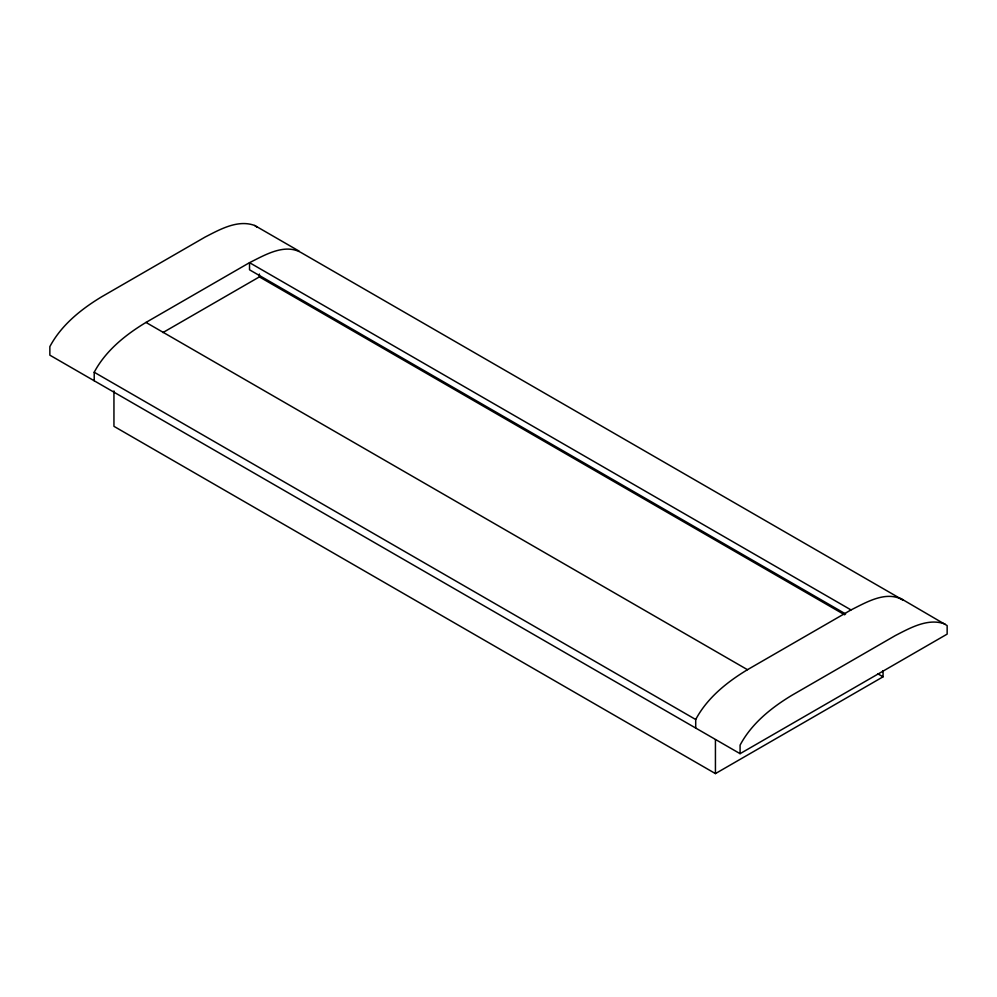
<?xml version="1.0" encoding="UTF-8"?>
<svg xmlns="http://www.w3.org/2000/svg" width="997" height="997" viewBox="0 0 997 997"><rect width="100%" height="100%" fill="white"/><g stroke="black" fill="none" stroke-linecap="round" stroke-linejoin="round"><path stroke-width="1.5" d="M94.216 380.779L94.216 372.242C105.657 350.707 125.435 334.842 145.986 322.43L249.524 262.66C264.704 255.157 284.668 242.994 301.293 252.69L902.784 599.957C886.146 590.261 866.194 602.425 851.014 609.927L747.476 669.697C726.925 682.11 707.147 697.975 695.707 719.51L695.707 728.047M162.922 332.574L259.382 276.892L844.683 614.813M299.112 251.119L254.734 225.496C237.785 219.253 219.963 229.447 205.158 237.037L101.619 296.819C81.069 309.232 61.291 325.084 49.85 346.632L49.85 355.169L740.086 753.67L947.15 634.117L947.15 625.58L900.59 598.387M113.945 390.936L113.945 426.33L715.435 773.597L883.055 676.813L883.055 670.657M944.969 623.997C928.02 617.754 910.186 627.948 895.381 635.538L791.842 695.32C771.292 707.733 751.526 723.585 740.086 745.133L740.086 753.67M851.014 609.927L249.524 262.66L249.524 269.801L845.618 613.953M877.659 673.698L883.055 676.813M145.986 322.43L747.476 669.697M94.216 372.242L695.707 719.51M254.734 225.496L256.914 227.079M715.435 739.749L715.435 773.597M259.382 274.05L259.382 276.892"/></g></svg>
